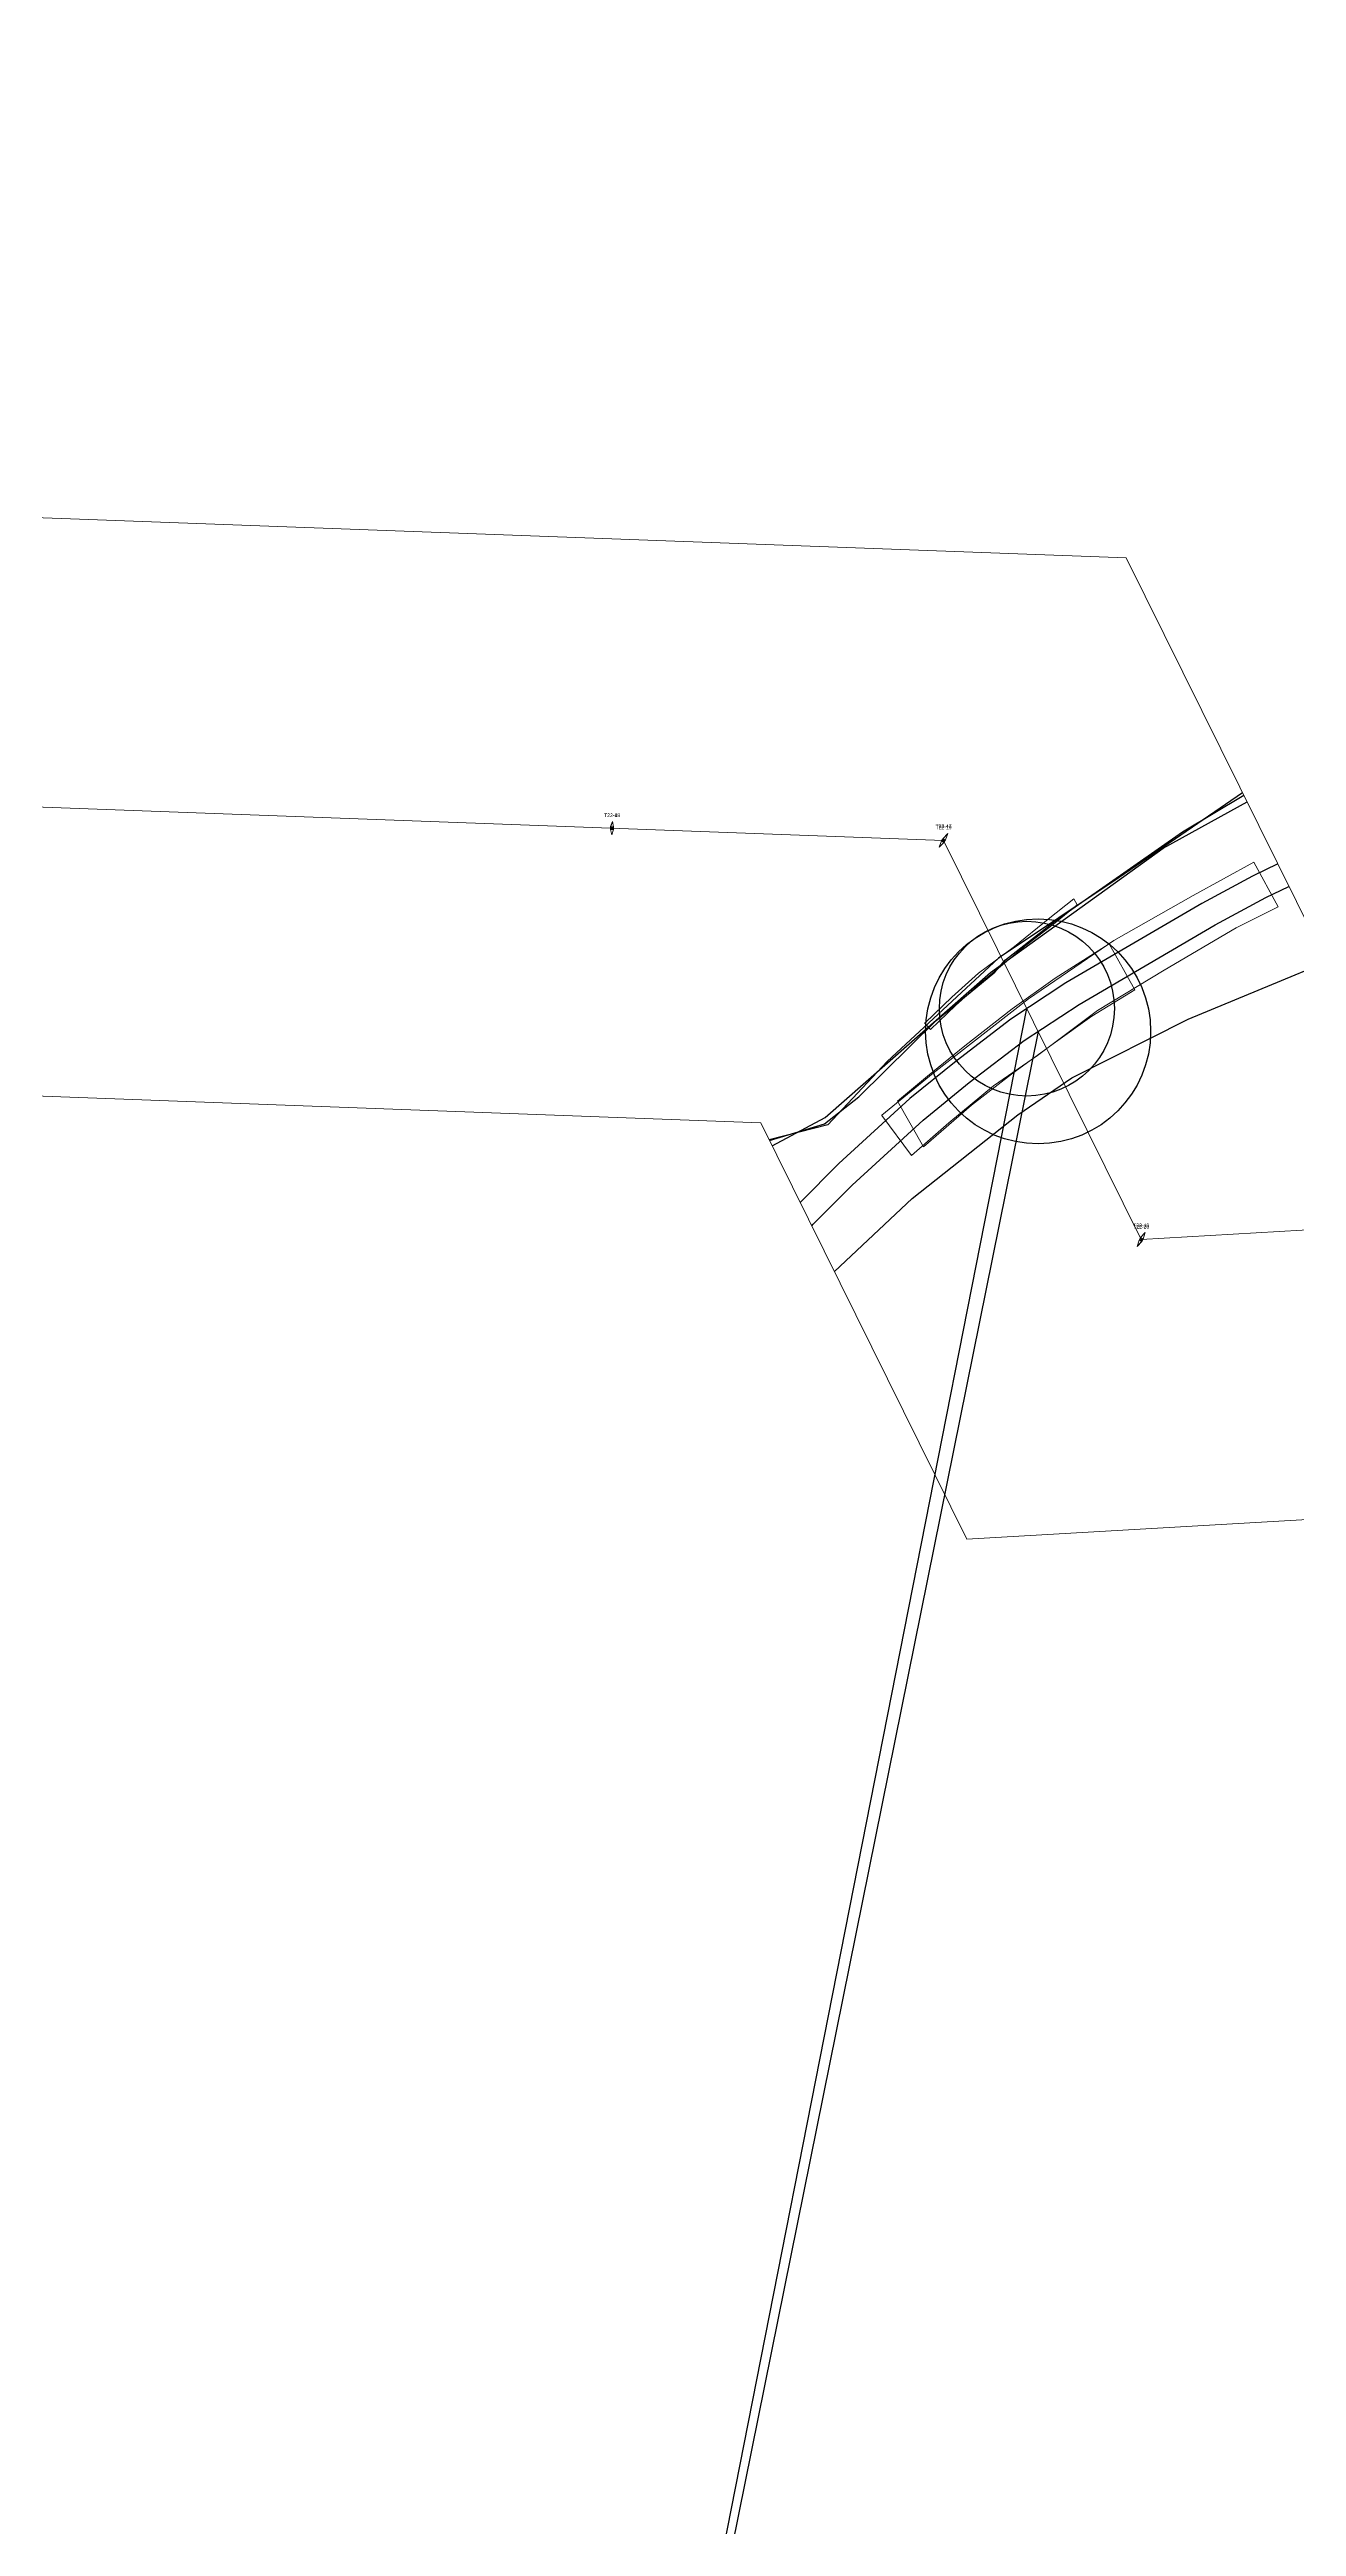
# Model space of a CAD drawing. Header units: metres. Extents: x -4 to 509425, y 7549 to 4732445.
# Drawn here: x 482973 to 483836, y 4716981 to 4718695 of the extents above; entities that cross this region are included whole.
import ezdxf

# ---------------------------------------------------------------- set-up
doc = ezdxf.new("R2010")
doc.units = ezdxf.units.M
doc.header["$LTSCALE"] = 0.01
doc.header["$MEASUREMENT"] = 0
doc.layers.get('0').update_dxf_attribs({"lineweight": 0})
for name, color, linetype in [('-- cruces', 6, 'Continuous'), ('-----caminos burgos', 2, 'Continuous'), ('---itinerarios burgos', 1, 'Continuous'), ('autovias y carreteras CyL', 2, 'Continuous'), ('vvpp CyL', 41, 'Continuous')]:
    doc.layers.add(name, color=color, linetype=linetype)
for name, color, linetype, lineweight in [('Apoyos__ptw_', 7, 'Continuous', 0), ('Carretera__ptw_', 32, 'Continuous', 0), ('Cañada real vía verde camino o similar__ptw_', 32, 'Continuous', 0), ('Denominación apoyos__ptw_', 7, 'Continuous', 0), ('LEAR TRAMOS AEREOS', 2, 'Continuous', 0)]:
    doc.layers.add(name, color=color, linetype=linetype, lineweight=lineweight)
doc.styles.get("Standard").update_dxf_attribs({"font": 'arial.ttf'})

# ---------------------------------------------------------------- blocks, each defined once
blk = doc.blocks.new('veintidos')
at = {"layer": 'Apoyos__ptw_', "linetype": 'Continuous', "flags": 128}
for points in [[(483362.4, 4718160.7), (483361.2, 4718157.2), (483363.2, 4718157.1), (483361.2, 4718155.2), (483363.2, 4718155.1), (483362, 4718151.5), (483361.2, 4718155.2), (483361.2, 4718157.2), (483363.2, 4718155.1), (483363.2, 4718157.1)], [(483594.5, 4718152.4), (483591.2, 4718149), (483592.8, 4718148), (483590.1, 4718147.4), (483591.8, 4718146.3), (483588.4, 4718143), (483590.1, 4718147.4), (483591.2, 4718149), (483591.8, 4718146.3), (483592.8, 4718148)], [(483731, 4717876.2), (483727.8, 4717872.8), (483729.5, 4717871.8), (483726.8, 4717871), (483728.5, 4717870), (483725.3, 4717866.6), (483726.8, 4717871), (483727.8, 4717872.8), (483728.5, 4717870), (483729.5, 4717871.8)]]:
    blk.add_lwpolyline(points, close=True, dxfattribs=at)
at = {"layer": 'Carretera__ptw_', "linetype": 'Continuous', "flags": 128}
blk.add_lwpolyline([(483559.5, 4717967.1), (483580.3, 4717984.5), (483580.3, 4717984.5), (483606.3, 4718005.4), (483606.3, 4718005.4), (483638.9, 4718031.1), (483638.9, 4718031.1), (483668.7, 4718052.3), (483668.7, 4718052.3), (483706, 4718076), (483706, 4718076), (483706, 4718076), (483706, 4718076), (483706, 4718076), (483706, 4718076), (483706, 4718076), (483706, 4718076), (483706, 4718076), (483706, 4718076), (483706, 4718076), (483706, 4718076), (483706, 4718076), (483706, 4718076), (483706, 4718076), (483706, 4718076), (483706, 4718076), (483706, 4718076), (483706, 4718076), (483706, 4718076), (483706, 4718076), (483706, 4718076), (483706, 4718076), (483706, 4718076), (483706, 4718076), (483706, 4718076), (483706, 4718076), (483706, 4718076), (483706, 4718076), (483706, 4718076), (483706, 4718076), (483706, 4718076), (483723.8, 4718044.1), (483723.8, 4718044.1), (483723.8, 4718044.1), (483723.8, 4718044.1), (483723.8, 4718044.1), (483723.8, 4718044.1), (483723.8, 4718044.1), (483723.8, 4718044.1), (483723.8, 4718044.1), (483723.8, 4718044.1), (483723.8, 4718044.1), (483723.8, 4718044.1), (483723.8, 4718044.1), (483723.8, 4718044.1), (483723.8, 4718044.1), (483723.8, 4718044.1), (483723.8, 4718044.1), (483723.8, 4718044.1), (483723.8, 4718044.1), (483723.8, 4718044.1), (483723.8, 4718044.1), (483723.8, 4718044.1), (483723.8, 4718044.1), (483723.8, 4718044.1), (483723.8, 4718044.1), (483723.8, 4718044.1), (483723.8, 4718044.1), (483723.8, 4718044.1), (483723.8, 4718044.1), (483723.8, 4718044.1), (483694, 4718025.9), (483667.3, 4718006.8), (483638.5, 4717985.9), (483610.8, 4717964.3), (483577.5, 4717935.5), (483577.5, 4717935.5), (483577.5, 4717935.5), (483577.5, 4717935.5), (483577.5, 4717935.5), (483577.5, 4717935.5), (483577.5, 4717935.5), (483577.5, 4717935.5), (483577.5, 4717935.5), (483577.5, 4717935.5), (483577.5, 4717935.5), (483577.5, 4717935.5), (483577.5, 4717935.5), (483577.5, 4717935.5), (483577.5, 4717935.5), (483577.5, 4717935.5), (483577.5, 4717935.5), (483577.5, 4717935.5), (483577.5, 4717935.5), (483577.5, 4717935.5), (483577.5, 4717935.5), (483577.5, 4717935.5), (483577.5, 4717935.5), (483577.5, 4717935.5), (483577.5, 4717935.5), (483577.5, 4717935.5), (483577.5, 4717935.5), (483577.5, 4717935.5), (483577.5, 4717935.5), (483577.5, 4717935.5), (483577.5, 4717935.5), (483577.5, 4717935.5), (483577.5, 4717935.5), (483577.5, 4717935.5), (483577.5, 4717935.5), (483559.5, 4717967.1)], dxfattribs=at)
blk.add_lwpolyline([(483559.5, 4717967.1), (483580.3, 4717984.5), (483580.3, 4717984.5), (483606.3, 4718005.4), (483606.3, 4718005.4), (483638.9, 4718031.1), (483638.9, 4718031.1), (483668.7, 4718052.3), (483668.7, 4718052.3), (483706, 4718076), (483706, 4718076), (483706, 4718076), (483706, 4718076), (483706, 4718076), (483706, 4718076), (483706, 4718076), (483706, 4718076), (483706, 4718076), (483706, 4718076), (483706, 4718076), (483706, 4718076), (483706, 4718076), (483706, 4718076), (483706, 4718076), (483706, 4718076), (483706, 4718076), (483706, 4718076), (483706, 4718076), (483706, 4718076), (483706, 4718076), (483706, 4718076), (483706, 4718076), (483706, 4718076), (483706, 4718076), (483706, 4718076), (483706, 4718076), (483706, 4718076), (483706, 4718076), (483706, 4718076), (483706, 4718076), (483706, 4718076), (483723.8, 4718044.1), (483723.8, 4718044.1), (483723.8, 4718044.1), (483723.8, 4718044.1), (483723.8, 4718044.1), (483723.8, 4718044.1), (483723.8, 4718044.1), (483723.8, 4718044.1), (483723.8, 4718044.1), (483723.8, 4718044.1), (483723.8, 4718044.1), (483723.8, 4718044.1), (483723.8, 4718044.1), (483723.8, 4718044.1), (483723.8, 4718044.1), (483723.8, 4718044.1), (483723.8, 4718044.1), (483723.8, 4718044.1), (483723.8, 4718044.1), (483723.8, 4718044.1), (483723.8, 4718044.1), (483723.8, 4718044.1), (483723.8, 4718044.1), (483723.8, 4718044.1), (483723.8, 4718044.1), (483723.8, 4718044.1), (483723.8, 4718044.1), (483723.8, 4718044.1), (483723.8, 4718044.1), (483723.8, 4718044.1), (483694, 4718025.9), (483667.3, 4718006.8), (483638.5, 4717985.9), (483610.8, 4717964.3), (483577.5, 4717935.5), (483577.5, 4717935.5), (483577.5, 4717935.5), (483577.5, 4717935.5), (483577.5, 4717935.5), (483577.5, 4717935.5), (483577.5, 4717935.5), (483577.5, 4717935.5), (483577.5, 4717935.5), (483577.5, 4717935.5), (483577.5, 4717935.5), (483577.5, 4717935.5), (483577.5, 4717935.5), (483577.5, 4717935.5), (483577.5, 4717935.5), (483577.5, 4717935.5), (483577.5, 4717935.5), (483577.5, 4717935.5), (483577.5, 4717935.5), (483577.5, 4717935.5), (483577.5, 4717935.5), (483577.5, 4717935.5), (483577.5, 4717935.5), (483577.5, 4717935.5), (483577.5, 4717935.5), (483577.5, 4717935.5), (483577.5, 4717935.5), (483577.5, 4717935.5), (483577.5, 4717935.5), (483577.5, 4717935.5), (483577.5, 4717935.5), (483577.5, 4717935.5), (483577.5, 4717935.5), (483577.5, 4717935.5), (483577.5, 4717935.5), (483559.5, 4717967.1)], dxfattribs=at)
at = {"layer": 'Cañada real vía verde camino o similar__ptw_', "linetype": 'Continuous', "flags": 128}
blk.add_lwpolyline([(483578.7, 4718021.3), (483597.2, 4718039.1), (483615.7, 4718055.7), (483640.6, 4718074.1), (483663.9, 4718093.1), (483681.7, 4718107.3), (483683.9, 4718103), (483667.5, 4718089.7), (483646.6, 4718073.6), (483632.2, 4718061.6), (483617.5, 4718049.4), (483599.8, 4718033.3), (483582.5, 4718016.7), (483578.4, 4718021.3), (483578.7, 4718021.3)], dxfattribs=at)
blk.add_lwpolyline([(483578.7, 4718021.3), (483597.2, 4718039.1), (483615.7, 4718055.7), (483640.6, 4718074.1), (483663.9, 4718093.1), (483681.7, 4718107.3), (483683.9, 4718103), (483667.5, 4718089.7), (483646.6, 4718073.6), (483632.2, 4718061.6), (483617.5, 4718049.4), (483599.8, 4718033.3), (483582.5, 4718016.7), (483578.4, 4718021.3), (483578.7, 4718021.3)], dxfattribs=at)
at = {"layer": 'Denominación apoyos__ptw_', "linetype": 'Continuous', "char_height": 2.5, "attachment_point": 8, "line_spacing_factor": 0.5}
for s, insert in [('T22-18', (483362.2, 4718163.7)), ('T22-19', (483591.5, 4718155.3)), ('T22-20', (483728.2, 4717879))]:
    blk.add_mtext(s, dxfattribs=dict(at, insert=insert))

msp = doc.modelspace()

# ---------------------------------------------------------------- linework, layer by layer
at = {"layer": '-- cruces', "elevation": 709.065}
msp.add_lwpolyline([(483223.023, 4715866.265), (483649.097, 4718031.183)], dxfattribs=at)
at = {"layer": '-- cruces'}
msp.add_lwpolyline([(483656.884, 4718015.445), (483223.023, 4715866.265), (492969.325, 4717774.217)], dxfattribs=at)
for centre, radius in [((483656.884, 4718015.445), 77.826), ((483649.097, 4718031.183), 60.505)]:
    msp.add_circle(centre, radius, dxfattribs=at)
at = {"layer": '-----caminos burgos'}
for points in [[(483471.13, 4717939.88, 736.716), (483509.2, 4717951.599, 739.108), (483532.8, 4717970.199, 741.523), (483586.4, 4718022.999, 746.414), (483627, 4718056.5, 747.905), (483634.4, 4718064.999, 748.494), (483670.3, 4718093.199, 749.854), (483756.7, 4718153.499, 751.827), (483799.174, 4718178.852, 752.378)], [(483515.992, 4717849.214, 745.012), (483569.8, 4717899.799, 741.901), (483642.8, 4717957.699, 742.749), (483680.1, 4717983.299, 743.692), (483760.7, 4718023.899, 746.975), (483915.395, 4718087.965, 750.492)]]:
    msp.add_polyline3d(points, dxfattribs=at)
at = {"layer": '---itinerarios burgos'}
msp.add_polyline3d([(483798.353, 4718180.511, 751.712), (483713.033, 4718121.928, 749), (483629.473, 4718066.224, 751), (483552.515, 4717994.609, 743.8), (483511.397, 4717950.85, 739.3), (483470.831, 4717940.485, 737.533)], dxfattribs=at)
at = {"color": 5}
for points in [[(490840.266, 4717243.146), (484895.504, 4717739.237), (483607.637, 4717664), (483465.041, 4717952.185), (479025.126, 4718116.267), (478713.772, 4718728.814), (478509.323, 4719542.064), (477889.601, 4719719.27), (475567.498, 4719734.471), (475570.116, 4720134.463), (477885.142, 4720119.308), (481205.446, 4721268.321)], [(481205.446, 4721268.321), (481336.779, 4720890.497), (478580.819, 4719937.652), (478841.025, 4719863.247), (479090.734, 4718869.963), (479275.072, 4718507.303), (483717.896, 4718343.114), (483848.697, 4718078.765), (484900.497, 4718140.211), (490826.186, 4717645.711)]]:
    msp.add_lwpolyline(points, dxfattribs=at)
at = {"layer": 'Apoyos__ptw_', "color": 2, "linetype": 'Continuous', "flags": 128}
for points in [[(483362.039, 4718151.525), (483363.171, 4718155.086), (483361.172, 4718155.16), (483363.245, 4718157.085), (483361.246, 4718157.158), (483362.378, 4718160.719), (483363.245, 4718157.085), (483363.171, 4718155.086), (483361.246, 4718157.158), (483361.172, 4718155.16)], [(483588.427, 4718142.948), (483591.765, 4718146.267), (483590.086, 4718147.353), (483592.851, 4718147.946), (483591.172, 4718149.032), (483594.51, 4718152.352), (483592.851, 4718147.946), (483591.765, 4718146.267), (483591.172, 4718149.032), (483590.086, 4718147.353)], [(483725.353, 4717866.541), (483728.529, 4717870.016), (483726.8, 4717871.021), (483729.534, 4717871.745), (483727.805, 4717872.75), (483730.981, 4717876.224), (483729.534, 4717871.745), (483728.529, 4717870.016), (483727.805, 4717872.75), (483726.8, 4717871.021)]]:
    msp.add_lwpolyline(points, close=True, dxfattribs=at)
at = {"layer": 'autovias y carreteras CyL'}
for points in [[(483822.692, 4718131.322, 730.894), (483805.099, 4718122.945, 731.442), (483770.099, 4718103.945, 732.728), (483676.097, 4718048.946, 735.798), (483638.097, 4718023.946, 736.916), (483600.096, 4717994.947, 738.644), (483568.095, 4717968.947, 739.574), (483519.095, 4717923.947, 741.547), (483492.281, 4717897.134, 742.728)], [(483822.692, 4718131.322, 730.894), (483805.099, 4718122.945, 731.442), (483770.099, 4718103.945, 732.728), (483676.097, 4718048.946, 735.798), (483638.097, 4718023.946, 736.916), (483600.096, 4717994.947, 738.644), (483568.095, 4717968.947, 739.574), (483519.095, 4717923.947, 741.547), (483492.281, 4717897.134, 742.728)], [(483822.692, 4718131.322, 730.894), (483805.099, 4718122.945, 731.442), (483770.099, 4718103.945, 732.728), (483676.097, 4718048.946, 735.798), (483638.097, 4718023.946, 736.916), (483600.096, 4717994.947, 738.644), (483568.095, 4717968.947, 739.574), (483519.095, 4717923.947, 741.547), (483492.281, 4717897.134, 742.728)], [(483822.692, 4718131.322, 730.894), (483805.099, 4718122.945, 731.442), (483770.099, 4718103.945, 732.728), (483676.097, 4718048.946, 735.798), (483638.097, 4718023.946, 736.916), (483600.096, 4717994.947, 738.644), (483568.095, 4717968.947, 739.574), (483519.095, 4717923.947, 741.547), (483492.281, 4717897.134, 742.728)], [(483822.692, 4718131.322, 730.894), (483805.099, 4718122.945, 731.442), (483770.099, 4718103.945, 732.728), (483676.097, 4718048.946, 735.798), (483638.097, 4718023.946, 736.916), (483600.096, 4717994.947, 738.644), (483568.095, 4717968.947, 739.574), (483519.095, 4717923.947, 741.547), (483492.281, 4717897.134, 742.728)], [(483822.692, 4718131.322, 730.894), (483805.099, 4718122.945, 731.442), (483770.099, 4718103.945, 732.728), (483676.097, 4718048.946, 735.798), (483638.097, 4718023.946, 736.916), (483600.096, 4717994.947, 738.644), (483568.095, 4717968.947, 739.574), (483519.095, 4717923.947, 741.547), (483492.281, 4717897.134, 742.728)], [(483500.264, 4717881.001, 741.728), (483501.28, 4717882.129, 741.691), (483528.281, 4717909.129, 740.72), (483577.281, 4717954.129, 738.441), (483609.282, 4717980.128, 737.316), (483647.283, 4718009.128, 735.704), (483685.283, 4718034.128, 734.702), (483779.285, 4718089.127, 731.877), (483814.285, 4718108.127, 730.57), (483830.377, 4718115.79, 730.053)], [(483500.264, 4717881.001, 741.728), (483501.28, 4717882.129, 741.691), (483528.281, 4717909.129, 740.72), (483577.281, 4717954.129, 738.441), (483609.282, 4717980.128, 737.316), (483647.283, 4718009.128, 735.704), (483685.283, 4718034.128, 734.702), (483779.285, 4718089.127, 731.877), (483814.285, 4718108.127, 730.57), (483830.377, 4718115.79, 730.053)], [(483500.264, 4717881.001, 741.728), (483501.28, 4717882.129, 741.691), (483528.281, 4717909.129, 740.72), (483577.281, 4717954.129, 738.441), (483609.282, 4717980.128, 737.316), (483647.283, 4718009.128, 735.704), (483685.283, 4718034.128, 734.702), (483779.285, 4718089.127, 731.877), (483814.285, 4718108.127, 730.57), (483830.377, 4718115.79, 730.053)], [(483500.264, 4717881.001, 741.728), (483501.28, 4717882.129, 741.691), (483528.281, 4717909.129, 740.72), (483577.281, 4717954.129, 738.441), (483609.282, 4717980.128, 737.316), (483647.283, 4718009.128, 735.704), (483685.283, 4718034.128, 734.702), (483779.285, 4718089.127, 731.877), (483814.285, 4718108.127, 730.57), (483830.377, 4718115.79, 730.053)], [(483500.264, 4717881.001, 741.728), (483501.28, 4717882.129, 741.691), (483528.281, 4717909.129, 740.72), (483577.281, 4717954.129, 738.441), (483609.282, 4717980.128, 737.316), (483647.283, 4718009.128, 735.704), (483685.283, 4718034.128, 734.702), (483779.285, 4718089.127, 731.877), (483814.285, 4718108.127, 730.57), (483830.377, 4718115.79, 730.053)], [(483500.264, 4717881.001, 741.728), (483501.28, 4717882.129, 741.691), (483528.281, 4717909.129, 740.72), (483577.281, 4717954.129, 738.441), (483609.282, 4717980.128, 737.316), (483647.283, 4718009.128, 735.704), (483685.283, 4718034.128, 734.702), (483779.285, 4718089.127, 731.877), (483814.285, 4718108.127, 730.57), (483830.377, 4718115.79, 730.053)]]:
    msp.add_polyline3d(points, dxfattribs=at)
at = {"layer": 'Carretera__ptw_', "color": 32, "linetype": 'Continuous', "flags": 128}
msp.add_lwpolyline([(483548.818, 4717957.372), (483548.818, 4717957.544), (483548.818, 4717957.544), (483548.818, 4717957.544), (483548.818, 4717957.544), (483548.818, 4717957.544), (483548.818, 4717957.544), (483548.818, 4717957.544), (483548.818, 4717957.544), (483548.818, 4717957.544), (483548.818, 4717957.544), (483548.819, 4717957.544), (483548.819, 4717957.544), (483548.819, 4717957.544), (483548.819, 4717957.544), (483548.819, 4717957.544), (483548.819, 4717957.544), (483548.819, 4717957.544), (483548.819, 4717957.544), (483584.275, 4717986.663), (483584.275, 4717986.663), (483650.221, 4718038.05), (483650.221, 4718038.05), (483709.144, 4718078.302), (483709.144, 4718078.302), (483709.144, 4718078.302), (483764.128, 4718109.477), (483764.128, 4718109.477), (483806.093, 4718132.6), (483806.093, 4718132.6), (483806.093, 4718132.6), (483806.093, 4718132.6), (483806.093, 4718132.6), (483806.093, 4718132.601), (483806.093, 4718132.601), (483806.093, 4718132.601), (483806.093, 4718132.601), (483806.093, 4718132.601), (483806.093, 4718132.601), (483806.094, 4718132.601), (483806.094, 4718132.601), (483806.094, 4718132.601), (483806.094, 4718132.601), (483806.094, 4718132.6), (483806.094, 4718132.6), (483806.094, 4718132.6), (483806.094, 4718132.6), (483806.094, 4718132.6), (483806.094, 4718132.6), (483806.094, 4718132.6), (483806.094, 4718132.6), (483806.094, 4718132.6), (483806.094, 4718132.6), (483806.094, 4718132.6), (483806.094, 4718132.6), (483806.094, 4718132.6), (483806.094, 4718132.6), (483806.094, 4718132.6), (483806.094, 4718132.6), (483822.881, 4718101.597), (483822.881, 4718101.597), (483822.881, 4718101.597), (483822.881, 4718101.597), (483822.881, 4718101.597), (483822.881, 4718101.597), (483822.881, 4718101.597), (483822.881, 4718101.597), (483822.881, 4718101.597), (483822.881, 4718101.596), (483822.881, 4718101.596), (483822.881, 4718101.596), (483822.881, 4718101.596), (483822.881, 4718101.596), (483822.881, 4718101.596), (483822.881, 4718101.596), (483822.881, 4718101.596), (483822.881, 4718101.596), (483822.881, 4718101.596), (483822.881, 4718101.596), (483822.881, 4718101.596), (483822.881, 4718101.596), (483822.88, 4718101.596), (483822.88, 4718101.596), (483822.88, 4718101.596), (483822.88, 4718101.596), (483822.88, 4718101.596), (483822.88, 4718101.596), (483822.88, 4718101.596), (483822.88, 4718101.596), (483822.88, 4718101.596), (483822.88, 4718101.596), (483793.761, 4718087.036), (483744.088, 4718057.746), (483698.012, 4718029.826), (483656.389, 4717998.823), (483656.389, 4717998.823), (483626.071, 4717977.755), (483595.068, 4717952.233), (483569.203, 4717929.623), (483569.203, 4717929.623), (483569.203, 4717929.623), (483569.203, 4717929.623), (483569.203, 4717929.623), (483569.203, 4717929.623), (483569.203, 4717929.623), (483569.203, 4717929.623), (483569.203, 4717929.623), (483569.203, 4717929.623), (483569.203, 4717929.623), (483569.203, 4717929.623), (483569.203, 4717929.623), (483569.203, 4717929.623), (483569.203, 4717929.623), (483569.203, 4717929.623), (483569.202, 4717929.623), (483569.202, 4717929.623), (483569.202, 4717929.623), (483569.202, 4717929.623), (483569.202, 4717929.623), (483569.202, 4717929.623), (483569.202, 4717929.623), (483569.202, 4717929.623), (483569.202, 4717929.623), (483569.202, 4717929.623), (483569.202, 4717929.623), (483569.202, 4717929.623), (483569.202, 4717929.623), (483569.202, 4717929.623), (483569.202, 4717929.623), (483569.202, 4717929.623), (483569.202, 4717929.623), (483548.819, 4717957.372), (483548.819, 4717957.372), (483548.819, 4717957.372), (483548.818, 4717957.372), (483548.818, 4717957.372), (483548.818, 4717957.372), (483548.818, 4717957.372), (483548.818, 4717957.372), (483548.818, 4717957.372), (483548.818, 4717957.372), (483548.818, 4717957.372), (483548.818, 4717957.372), (483548.818, 4717957.372)], dxfattribs=at)
msp.add_lwpolyline([(483548.818, 4717957.372), (483548.818, 4717957.544), (483548.818, 4717957.544), (483548.818, 4717957.544), (483548.818, 4717957.544), (483548.818, 4717957.544), (483548.818, 4717957.544), (483548.818, 4717957.544), (483548.818, 4717957.544), (483548.818, 4717957.544), (483548.818, 4717957.544), (483548.819, 4717957.544), (483548.819, 4717957.544), (483548.819, 4717957.544), (483548.819, 4717957.544), (483548.819, 4717957.544), (483548.819, 4717957.544), (483548.819, 4717957.544), (483548.819, 4717957.544), (483584.275, 4717986.663), (483584.275, 4717986.663), (483650.221, 4718038.05), (483650.221, 4718038.05), (483709.144, 4718078.302), (483709.144, 4718078.302), (483709.144, 4718078.302), (483764.128, 4718109.477), (483764.128, 4718109.477), (483806.093, 4718132.6), (483806.093, 4718132.6), (483806.093, 4718132.6), (483806.093, 4718132.6), (483806.093, 4718132.6), (483806.093, 4718132.601), (483806.093, 4718132.601), (483806.093, 4718132.601), (483806.093, 4718132.601), (483806.093, 4718132.601), (483806.093, 4718132.601), (483806.094, 4718132.601), (483806.094, 4718132.601), (483806.094, 4718132.601), (483806.094, 4718132.601), (483806.094, 4718132.6), (483806.094, 4718132.6), (483806.094, 4718132.6), (483806.094, 4718132.6), (483806.094, 4718132.6), (483806.094, 4718132.6), (483806.094, 4718132.6), (483806.094, 4718132.6), (483806.094, 4718132.6), (483806.094, 4718132.6), (483806.094, 4718132.6), (483806.094, 4718132.6), (483806.094, 4718132.6), (483806.094, 4718132.6), (483806.094, 4718132.6), (483806.094, 4718132.6), (483822.881, 4718101.597), (483822.881, 4718101.597), (483822.881, 4718101.597), (483822.881, 4718101.597), (483822.881, 4718101.597), (483822.881, 4718101.597), (483822.881, 4718101.597), (483822.881, 4718101.597), (483822.881, 4718101.597), (483822.881, 4718101.596), (483822.881, 4718101.596), (483822.881, 4718101.596), (483822.881, 4718101.596), (483822.881, 4718101.596), (483822.881, 4718101.596), (483822.881, 4718101.596), (483822.881, 4718101.596), (483822.881, 4718101.596), (483822.881, 4718101.596), (483822.881, 4718101.596), (483822.881, 4718101.596), (483822.881, 4718101.596), (483822.88, 4718101.596), (483822.88, 4718101.596), (483822.88, 4718101.596), (483822.88, 4718101.596), (483822.88, 4718101.596), (483822.88, 4718101.596), (483822.88, 4718101.596), (483822.88, 4718101.596), (483822.88, 4718101.596), (483822.88, 4718101.596), (483793.761, 4718087.036), (483744.088, 4718057.746), (483698.012, 4718029.826), (483656.389, 4717998.823), (483656.389, 4717998.823), (483626.071, 4717977.755), (483595.068, 4717952.233), (483569.203, 4717929.623), (483569.203, 4717929.623), (483569.203, 4717929.623), (483569.203, 4717929.623), (483569.203, 4717929.623), (483569.203, 4717929.623), (483569.203, 4717929.623), (483569.203, 4717929.623), (483569.203, 4717929.623), (483569.203, 4717929.623), (483569.203, 4717929.623), (483569.203, 4717929.623), (483569.203, 4717929.623), (483569.203, 4717929.623), (483569.203, 4717929.623), (483569.203, 4717929.623), (483569.202, 4717929.623), (483569.202, 4717929.623), (483569.202, 4717929.623), (483569.202, 4717929.623), (483569.202, 4717929.623), (483569.202, 4717929.623), (483569.202, 4717929.623), (483569.202, 4717929.623), (483569.202, 4717929.623), (483569.202, 4717929.623), (483569.202, 4717929.623), (483569.202, 4717929.623), (483569.202, 4717929.623), (483569.202, 4717929.623), (483569.202, 4717929.623), (483569.202, 4717929.623), (483569.202, 4717929.623), (483548.819, 4717957.372), (483548.819, 4717957.372), (483548.819, 4717957.372), (483548.818, 4717957.372), (483548.818, 4717957.372), (483548.818, 4717957.372), (483548.818, 4717957.372), (483548.818, 4717957.372), (483548.818, 4717957.372), (483548.818, 4717957.372), (483548.818, 4717957.372), (483548.818, 4717957.372), (483548.818, 4717957.372)], dxfattribs=at)
at = {"layer": 'LEAR TRAMOS AEREOS'}
msp.add_lwpolyline([(481062.712, 4718241.102), (483591.469, 4718147.65), (483728.167, 4717871.383), (484898.001, 4717939.724), (490833.226, 4717444.429), (493287.568, 4717823.35), (496577.774, 4717009.194), (499139.875, 4717905.754), (500649.776, 4718244.084)], dxfattribs=at)
at = {"layer": 'vvpp CyL'}
msp.add_lwpolyline([(483472.885, 4717936.333), (483509.476, 4717955.848), (483623.926, 4718056.168), (483743.332, 4718142.329), (483801.443, 4718174.267)], dxfattribs=at)

# ---------------------------------------------------------------- block references
msp.add_blockref('veintidos', (0, 0))

# ---------------------------------------------------------------- texts
at = {"layer": 'Denominación apoyos__ptw_', "color": 2, "linetype": 'Continuous', "char_height": 2.5, "attachment_point": 8, "line_spacing_factor": 0.5}
for s, insert in [('T22-48', (483362.209, 4718163.722)), ('T22-47', (483591.469, 4718156.25)), ('T22-46', (483728.167, 4717879.983))]:
    msp.add_mtext(s, dxfattribs=dict(at, insert=insert))

doc.saveas('drawing.dxf')
